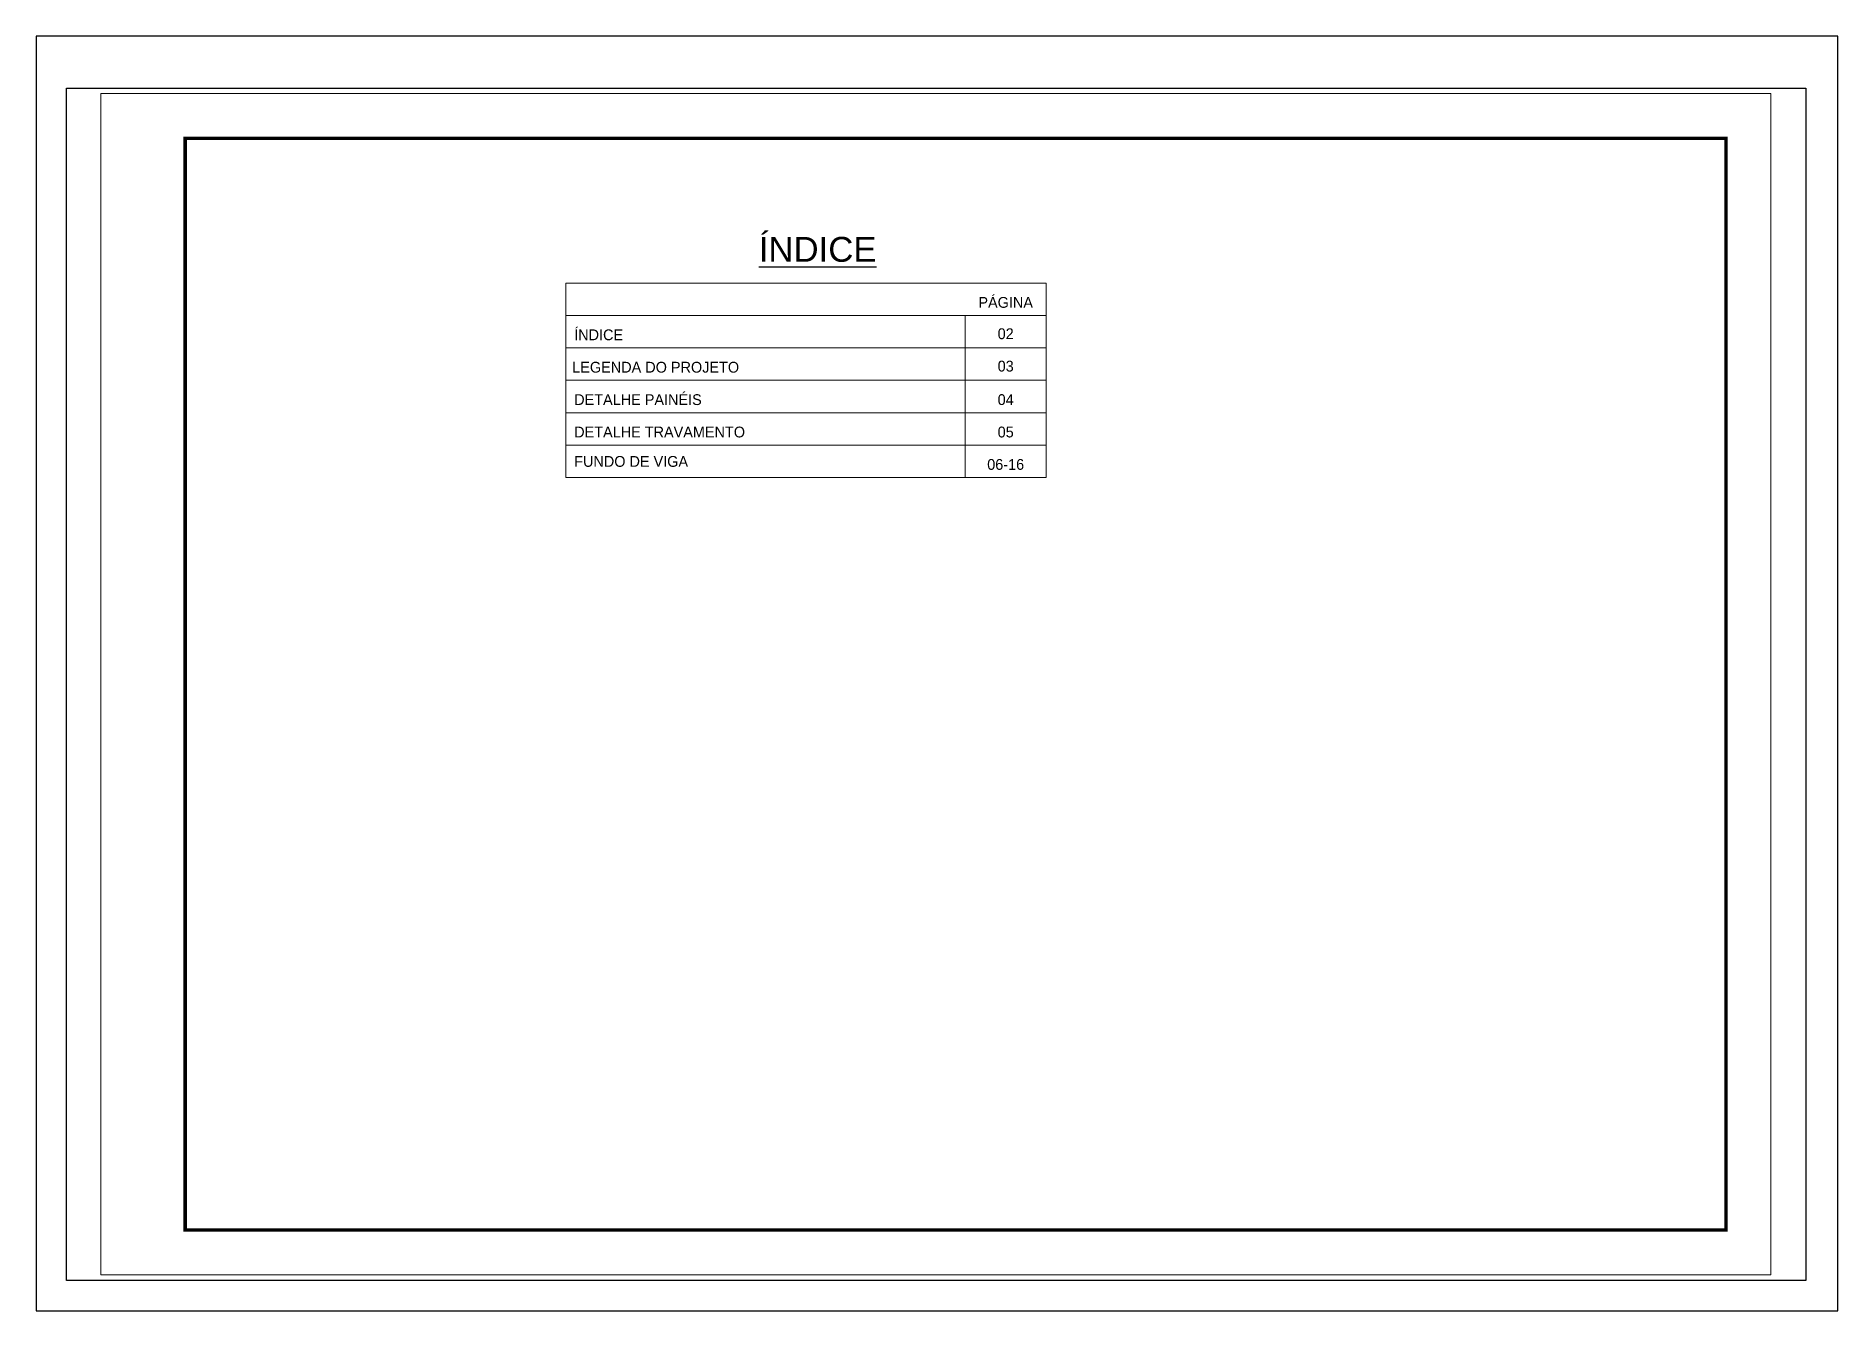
# Paper-space layout '01 (2)' of a CAD drawing. Extents: x -1 to 296, y 0 to 210.
# The model-space entities are those that its viewports show. They can reach past a viewport. Long polylines and large blocks are cut down to what shows.
import ezdxf
from ezdxf.enums import TextEntityAlignment as Align

# ---------------------------------------------------------------- set-up
doc = ezdxf.new("R2010")
doc.units = 0
doc.layers.get('0').update_dxf_attribs({"linetype": 'CONTINUOUS'})
doc.layers.get('Defpoints').update_dxf_attribs({"linetype": 'CONTINUOUS'})
doc.layers.add('CARIMBO', color=255, linetype='CONTINUOUS', lineweight=9)
doc.layers.add('Folhas', color=255, linetype='CONTINUOUS', lineweight=9)
doc.styles.add('ARIAL', font='arial.ttf')
doc.styles.add('Tecnologia', font='')
doc.styles.get('Tecnologia').set_extended_font_data('Forgotten Futurist')

msp = doc.modelspace()

# ---------------------------------------------------------------- linework, layer by layer
at = {"layer": 'CARIMBO'}
for p, q in [((6270.62, 14227.98), (6697.7, 14227.98)), ((6270.62, 14227.98), (6697.7, 14227.98)), ((6270.62, 14227.98), (6270.62, 14055.2)), ((6697.7, 14227.98), (6697.7, 14055.2)), ((6270.62, 14199.18), (6697.7, 14199.18)), ((6270.62, 14199.18), (6697.7, 14199.18)), ((6270.62, 14199.18), (6697.7, 14199.18)), ((6625.88, 14199.18), (6625.88, 14055.2)), ((6270.62, 14170.39), (6697.7, 14170.39)), ((6270.62, 14141.59), (6697.7, 14141.59)), ((6270.62, 14112.79), (6697.7, 14112.79)), ((6270.62, 14084), (6697.7, 14084)), ((6270.62, 14055.2), (6697.7, 14055.2))]:
    msp.add_line(p, q, dxfattribs=at)
at = {"layer": 'Folhas'}
msp.add_lwpolyline([(5857.21, 13346.55), (7342.21, 13346.55), (7342.21, 14396.55), (5857.21, 14396.55)], close=True, dxfattribs=at)
at = {"layer": 'Folhas', "color": 30, "const_width": 3}
msp.add_lwpolyline([(5932.21, 13386.55), (7302.21, 13386.55), (7302.21, 14356.55), (5932.21, 14356.55)], close=True, dxfattribs=at)

# ---------------------------------------------------------------- texts
at = {"color": 0, "linetype": 'Continuous', "ltscale": 5, "style": 'ARIAL'}
msp.add_text('%%UÍNDICE', height=22.118, dxfattribs=at).set_placement((6494.6, 14246.88), align=Align.CENTER)
at = {"layer": 'CARIMBO', "style": 'Tecnologia'}
for s, p in [('PÁGINA', (6661.79, 14205.99)), ('02', (6661.79, 14178.16)), ('03', (6661.79, 14149.36)), ('04', (6661.79, 14119.6)), ('05', (6661.79, 14090.81)), ('06-16', (6661.79, 14062.01))]:
    msp.add_text(s, height=9.599, dxfattribs=at).set_placement(p, align=Align.CENTER)
for s, height, p in [('ÍNDICE', 9.599, (6278.11, 14177.19)), ('LEGENDA DO PROJETO', 9.5987, (6276.41, 14148.4)), ('DETALHE PAINÉIS', 9.5987, (6278.11, 14119.6)), ('DETALHE TRAVAMENTO', 9.5987, (6278.11, 14090.81)), ('FUNDO DE VIGA', 9.5987, (6278.11, 14064.69))]:
    msp.add_text(s, height=height, dxfattribs=at).set_placement(p)

psp = doc.layouts.new('01 (2)')

# ---------------------------------------------------------------- linework, layer by layer
for points in [[(-0.83, -0.24), (296.17, -0.24), (296.17, 209.76), (-0.83, 209.76)], [(290.87, 4.76), (4.17, 4.76), (4.17, 201.19), (290.87, 201.19)]]:
    psp.add_lwpolyline(points, close=True)

# ---------------------------------------------------------------- viewports
at = {"layer": 'Defpoints'}
psp.add_viewport(center=(147.52, 102.98), size=(286.7, 196.4325), view_center_point=(6599.88, 13871.42), view_height=1059.6857, dxfattribs=at)

doc.saveas('drawing.dxf')
